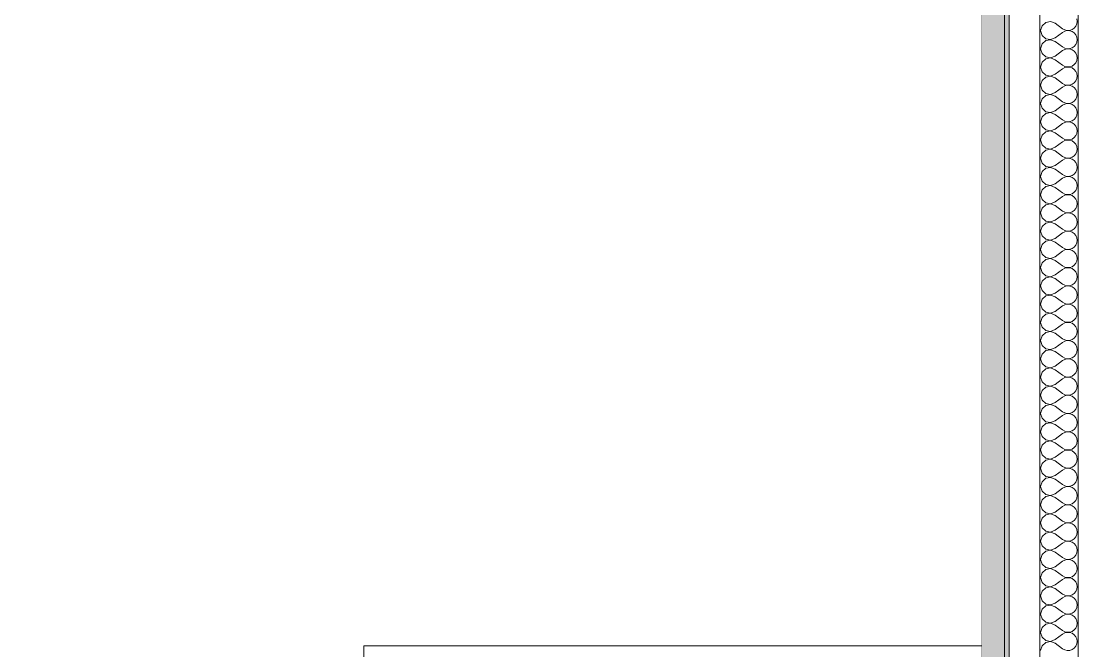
# Model space of a CAD drawing. Header units: millimetres. Extents: x -48147 to 1414029, y -496296 to 18123.
# Drawn here: x 1366373 to 1367135, y -476590 to -476142 of the extents above; entities that cross this region are included whole.
import ezdxf

# ---------------------------------------------------------------- set-up
doc = ezdxf.new("R2010")
doc.units = ezdxf.units.MM
doc.header["$MEASUREMENT"] = 0
doc.linetypes.add('Wipeout_Contour', pattern=[1000, 0, -1000])
doc.layers.add('New_A-25-M_Wall_Int', color=7, linetype='Continuous')
doc.layers.add('New_ArchiCAD Doors', color=7, linetype='Continuous')
doc.layers.add('New_A-25-M_Wall_Int_Pen_No__1', color=7, linetype='Continuous', lineweight=13)
doc.layers.add('New_A-25-M_Wall_Int_Pen_No__107', color=7, linetype='Continuous', lineweight=15, true_color=0xa6a6a6)
doc.layers.add('New_ArchiCAD Doors_Pen_No__63', color=7, linetype='Continuous', lineweight=20, true_color=0x606060)

# ---------------------------------------------------------------- blocks, each defined once
blk = doc.blocks.new('*X159', base_point=(1372879, -490836.73))
at = {"layer": 'New_A-25-M_Wall_Int_Pen_No__107', "linetype": 'Continuous'}
for p, q in [((1367099.2, -476145.43), (1367098.23, -476148.84)), ((1367101.82, -476143.04), (1367099.2, -476145.43)), ((1367105.31, -476142.38), (1367101.82, -476143.04)), ((1367108.62, -476143.65), (1367105.31, -476142.38)), ((1367108.62, -476143.65), (1367113.81, -476147.55)), ((1367122.08, -476147.14), (1367123.23, -476145.77)), ((1367123.23, -476145.77), (1367123.95, -476144.13)), ((1367124.19, -476142.35), (1367123.95, -476140.58)), ((1367123.95, -476144.13), (1367124.19, -476142.35)), ((1367098.23, -476148.84), (1367099.2, -476152.26)), ((1367099.2, -476152.26), (1367101.82, -476154.65)), ((1367105.31, -476155.31), (1367108.62, -476154.04)), ((1367108.62, -476154.04), (1367113.81, -476150.14)), ((1367113.81, -476147.55), (1367115.38, -476148.41)), ((1367115.38, -476149.28), (1367113.81, -476150.14)), ((1367115.38, -476148.41), (1367117.12, -476148.82)), ((1367117.12, -476148.87), (1367115.38, -476149.28)), ((1367117.12, -476148.82), (1367118.91, -476148.73)), ((1367118.91, -476148.96), (1367117.12, -476148.87)), ((1367118.91, -476148.73), (1367120.61, -476148.16)), ((1367120.61, -476149.53), (1367118.91, -476148.96)), ((1367120.61, -476148.16), (1367122.08, -476147.14)), ((1367122.08, -476150.54), (1367120.61, -476149.53)), ((1367123.23, -476151.92), (1367122.08, -476150.54)), ((1367123.95, -476153.56), (1367123.23, -476151.92)), ((1367124.19, -476155.33), (1367123.95, -476153.56)), ((1367099.2, -476158.41), (1367098.23, -476161.83)), ((1367098.23, -476161.83), (1367099.2, -476165.24)), ((1367101.82, -476156.02), (1367099.2, -476158.41)), ((1367101.82, -476154.65), (1367105.31, -476155.31)), ((1367105.31, -476155.36), (1367101.82, -476156.02)), ((1367108.62, -476156.63), (1367105.31, -476155.36)), ((1367108.62, -476156.63), (1367113.81, -476160.53)), ((1367113.81, -476160.53), (1367115.38, -476161.39)), ((1367115.38, -476161.39), (1367117.12, -476161.8)), ((1367117.12, -476161.85), (1367115.38, -476162.26)), ((1367117.12, -476161.8), (1367118.91, -476161.71)), ((1367118.91, -476161.94), (1367117.12, -476161.85)), ((1367118.91, -476161.71), (1367120.61, -476161.14)), ((1367120.61, -476162.51), (1367118.91, -476161.94)), ((1367120.61, -476161.14), (1367122.08, -476160.13)), ((1367122.08, -476160.13), (1367123.23, -476158.75)), ((1367123.23, -476158.75), (1367123.95, -476157.11)), ((1367123.95, -476157.11), (1367124.19, -476155.33)), ((1367099.2, -476165.24), (1367101.82, -476167.63)), ((1367101.82, -476169), (1367099.2, -476171.39)), ((1367101.82, -476167.63), (1367105.31, -476168.29)), ((1367105.31, -476168.34), (1367101.82, -476169)), ((1367105.31, -476168.29), (1367108.62, -476167.02)), ((1367108.62, -476169.61), (1367105.31, -476168.34)), ((1367108.62, -476167.02), (1367113.81, -476163.12)), ((1367108.62, -476169.61), (1367113.81, -476173.51)), ((1367115.38, -476162.26), (1367113.81, -476163.12)), ((1367122.08, -476163.53), (1367120.61, -476162.51)), ((1367123.23, -476164.9), (1367122.08, -476163.53)), ((1367123.95, -476166.54), (1367123.23, -476164.9)), ((1367124.19, -476168.32), (1367123.95, -476166.54)), ((1367123.95, -476170.09), (1367124.19, -476168.32)), ((1367099.2, -476171.39), (1367098.23, -476174.81)), ((1367098.23, -476174.81), (1367099.2, -476178.22)), ((1367108.62, -476180), (1367113.81, -476176.11)), ((1367113.81, -476173.51), (1367115.38, -476174.38)), ((1367115.38, -476175.24), (1367113.81, -476176.11)), ((1367115.38, -476174.38), (1367117.12, -476174.78)), ((1367117.12, -476174.83), (1367115.38, -476175.24)), ((1367117.12, -476174.78), (1367118.91, -476174.69)), ((1367118.91, -476174.92), (1367117.12, -476174.83)), ((1367118.91, -476174.69), (1367120.61, -476174.12)), ((1367120.61, -476175.49), (1367118.91, -476174.92)), ((1367120.61, -476174.12), (1367122.08, -476173.11)), ((1367122.08, -476176.51), (1367120.61, -476175.49)), ((1367122.08, -476173.11), (1367123.23, -476171.73)), ((1367123.23, -476177.89), (1367122.08, -476176.51)), ((1367123.23, -476171.73), (1367123.95, -476170.09)), ((1367099.2, -476184.38), (1367098.23, -476187.79)), ((1367099.2, -476178.22), (1367101.82, -476180.61)), ((1367101.82, -476181.98), (1367099.2, -476184.38)), ((1367101.82, -476180.61), (1367105.31, -476181.27)), ((1367105.31, -476181.32), (1367101.82, -476181.98)), ((1367105.31, -476181.27), (1367108.62, -476180)), ((1367108.62, -476182.6), (1367105.31, -476181.32)), ((1367108.62, -476182.6), (1367113.81, -476186.49)), ((1367122.08, -476186.09), (1367123.23, -476184.71)), ((1367123.95, -476179.52), (1367123.23, -476177.89)), ((1367123.23, -476184.71), (1367123.95, -476183.07)), ((1367124.19, -476181.3), (1367123.95, -476179.52)), ((1367123.95, -476183.07), (1367124.19, -476181.3)), ((1367098.23, -476187.79), (1367099.2, -476191.2)), ((1367099.2, -476191.2), (1367101.82, -476193.59)), ((1367108.62, -476192.98), (1367113.81, -476189.09)), ((1367113.81, -476186.49), (1367115.38, -476187.36)), ((1367115.38, -476188.22), (1367113.81, -476189.09)), ((1367115.38, -476187.36), (1367117.12, -476187.76)), ((1367117.12, -476187.81), (1367115.38, -476188.22)), ((1367117.12, -476187.76), (1367118.91, -476187.68)), ((1367118.91, -476187.9), (1367117.12, -476187.81)), ((1367118.91, -476187.68), (1367120.61, -476187.1)), ((1367120.61, -476188.47), (1367118.91, -476187.9)), ((1367120.61, -476187.1), (1367122.08, -476186.09)), ((1367122.08, -476189.49), (1367120.61, -476188.47)), ((1367123.23, -476190.87), (1367122.08, -476189.49)), ((1367123.95, -476192.51), (1367123.23, -476190.87)), ((1367099.2, -476197.36), (1367098.23, -476200.77)), ((1367101.82, -476194.96), (1367099.2, -476197.36)), ((1367101.82, -476193.59), (1367105.31, -476194.25)), ((1367105.31, -476194.31), (1367101.82, -476194.96)), ((1367105.31, -476194.25), (1367108.62, -476192.98)), ((1367108.62, -476195.58), (1367105.31, -476194.31)), ((1367108.62, -476195.58), (1367113.81, -476199.47)), ((1367113.81, -476199.47), (1367115.38, -476200.34)), ((1367118.91, -476200.66), (1367120.61, -476200.08)), ((1367120.61, -476200.08), (1367122.08, -476199.07)), ((1367122.08, -476199.07), (1367123.23, -476197.69)), ((1367123.23, -476197.69), (1367123.95, -476196.05)), ((1367124.19, -476194.28), (1367123.95, -476192.51)), ((1367123.95, -476196.05), (1367124.19, -476194.28)), ((1367098.23, -476200.77), (1367099.2, -476204.18)), ((1367099.2, -476204.18), (1367101.82, -476206.58)), ((1367101.82, -476206.58), (1367105.31, -476207.23)), ((1367105.31, -476207.29), (1367101.82, -476207.95)), ((1367105.31, -476207.23), (1367108.62, -476205.96)), ((1367108.62, -476208.56), (1367105.31, -476207.29)), ((1367108.62, -476205.96), (1367113.81, -476202.07)), ((1367115.38, -476201.2), (1367113.81, -476202.07)), ((1367115.38, -476200.34), (1367117.12, -476200.74)), ((1367117.12, -476200.8), (1367115.38, -476201.2)), ((1367117.12, -476200.74), (1367118.91, -476200.66)), ((1367118.91, -476200.88), (1367117.12, -476200.8)), ((1367120.61, -476201.46), (1367118.91, -476200.88)), ((1367122.08, -476202.47), (1367120.61, -476201.46)), ((1367123.23, -476203.85), (1367122.08, -476202.47)), ((1367123.95, -476205.49), (1367123.23, -476203.85)), ((1367124.19, -476207.26), (1367123.95, -476205.49)), ((1367123.95, -476209.03), (1367124.19, -476207.26)), ((1367099.2, -476210.34), (1367098.23, -476213.75)), ((1367098.23, -476213.75), (1367099.2, -476217.16)), ((1367101.82, -476207.95), (1367099.2, -476210.34)), ((1367108.62, -476208.56), (1367113.81, -476212.45)), ((1367108.62, -476218.94), (1367113.81, -476215.05)), ((1367113.81, -476212.45), (1367115.38, -476213.32)), ((1367115.38, -476214.18), (1367113.81, -476215.05)), ((1367115.38, -476213.32), (1367117.12, -476213.73)), ((1367117.12, -476213.78), (1367115.38, -476214.18)), ((1367117.12, -476213.73), (1367118.91, -476213.64)), ((1367118.91, -476213.86), (1367117.12, -476213.78)), ((1367118.91, -476213.64), (1367120.61, -476213.07)), ((1367120.61, -476214.44), (1367118.91, -476213.86)), ((1367120.61, -476213.07), (1367122.08, -476212.05)), ((1367122.08, -476215.45), (1367120.61, -476214.44)), ((1367122.08, -476212.05), (1367123.23, -476210.67)), ((1367123.23, -476210.67), (1367123.95, -476209.03)), ((1367099.2, -476217.16), (1367101.82, -476219.56)), ((1367101.82, -476220.93), (1367099.2, -476223.32)), ((1367101.82, -476219.56), (1367105.31, -476220.22)), ((1367105.31, -476220.27), (1367101.82, -476220.93)), ((1367105.31, -476220.22), (1367108.62, -476218.94)), ((1367108.62, -476221.54), (1367105.31, -476220.27)), ((1367108.62, -476221.54), (1367113.81, -476225.44)), ((1367123.23, -476216.83), (1367122.08, -476215.45)), ((1367123.95, -476218.47), (1367123.23, -476216.83)), ((1367123.23, -476223.65), (1367123.95, -476222.02)), ((1367124.19, -476220.24), (1367123.95, -476218.47)), ((1367123.95, -476222.02), (1367124.19, -476220.24)), ((1367099.2, -476223.32), (1367098.23, -476226.73)), ((1367098.23, -476226.73), (1367099.2, -476230.15)), ((1367099.2, -476230.15), (1367101.82, -476232.54)), ((1367108.62, -476231.93), (1367113.81, -476228.03)), ((1367113.81, -476225.44), (1367115.38, -476226.3)), ((1367115.38, -476227.16), (1367113.81, -476228.03)), ((1367115.38, -476226.3), (1367117.12, -476226.71)), ((1367117.12, -476226.76), (1367115.38, -476227.16)), ((1367117.12, -476226.71), (1367118.91, -476226.62)), ((1367118.91, -476226.85), (1367117.12, -476226.76)), ((1367118.91, -476226.62), (1367120.61, -476226.05)), ((1367120.61, -476227.42), (1367118.91, -476226.85)), ((1367120.61, -476226.05), (1367122.08, -476225.03)), ((1367122.08, -476228.43), (1367120.61, -476227.42)), ((1367122.08, -476225.03), (1367123.23, -476223.65)), ((1367123.23, -476229.81), (1367122.08, -476228.43)), ((1367123.95, -476231.45), (1367123.23, -476229.81)), ((1367099.2, -476236.3), (1367098.23, -476239.71)), ((1367101.82, -476233.91), (1367099.2, -476236.3)), ((1367101.82, -476232.54), (1367105.31, -476233.2)), ((1367105.31, -476233.25), (1367101.82, -476233.91)), ((1367105.31, -476233.2), (1367108.62, -476231.93)), ((1367108.62, -476234.52), (1367105.31, -476233.25)), ((1367108.62, -476234.52), (1367113.81, -476238.42)), ((1367120.61, -476239.03), (1367122.08, -476238.02)), ((1367122.08, -476238.02), (1367123.23, -476236.64)), ((1367123.23, -476236.64), (1367123.95, -476235)), ((1367124.19, -476233.22), (1367123.95, -476231.45)), ((1367123.95, -476235), (1367124.19, -476233.22)), ((1367098.23, -476239.71), (1367099.2, -476243.13)), ((1367099.2, -476243.13), (1367101.82, -476245.52)), ((1367101.82, -476245.52), (1367105.31, -476246.18)), ((1367105.31, -476246.18), (1367108.62, -476244.91)), ((1367108.62, -476244.91), (1367113.81, -476241.01)), ((1367113.81, -476238.42), (1367115.38, -476239.28)), ((1367115.38, -476240.15), (1367113.81, -476241.01)), ((1367115.38, -476239.28), (1367117.12, -476239.69)), ((1367117.12, -476239.74), (1367115.38, -476240.15)), ((1367117.12, -476239.69), (1367118.91, -476239.6)), ((1367118.91, -476239.83), (1367117.12, -476239.74)), ((1367118.91, -476239.6), (1367120.61, -476239.03)), ((1367120.61, -476240.4), (1367118.91, -476239.83)), ((1367122.08, -476241.41), (1367120.61, -476240.4)), ((1367123.23, -476242.79), (1367122.08, -476241.41)), ((1367123.95, -476244.43), (1367123.23, -476242.79)), ((1367124.19, -476246.21), (1367123.95, -476244.43)), ((1367099.2, -476249.28), (1367098.23, -476252.7)), ((1367098.23, -476252.7), (1367099.2, -476256.11)), ((1367101.82, -476246.89), (1367099.2, -476249.28)), ((1367105.31, -476246.23), (1367101.82, -476246.89)), ((1367108.62, -476247.5), (1367105.31, -476246.23)), ((1367108.62, -476247.5), (1367113.81, -476251.4)), ((1367113.81, -476251.4), (1367115.38, -476252.26)), ((1367115.38, -476253.13), (1367113.81, -476253.99)), ((1367115.38, -476252.26), (1367117.12, -476252.67)), ((1367117.12, -476252.72), (1367115.38, -476253.13)), ((1367117.12, -476252.67), (1367118.91, -476252.58)), ((1367118.91, -476252.81), (1367117.12, -476252.72)), ((1367118.91, -476252.58), (1367120.61, -476252.01)), ((1367120.61, -476253.38), (1367118.91, -476252.81)), ((1367120.61, -476252.01), (1367122.08, -476251)), ((1367122.08, -476254.4), (1367120.61, -476253.38)), ((1367122.08, -476251), (1367123.23, -476249.62)), ((1367123.23, -476249.62), (1367123.95, -476247.98)), ((1367123.95, -476247.98), (1367124.19, -476246.21)), ((1367099.2, -476256.11), (1367101.82, -476258.5)), ((1367101.82, -476259.87), (1367099.2, -476262.27)), ((1367101.82, -476258.5), (1367105.31, -476259.16)), ((1367105.31, -476259.21), (1367101.82, -476259.87)), ((1367105.31, -476259.16), (1367108.62, -476257.89)), ((1367108.62, -476260.49), (1367105.31, -476259.21)), ((1367108.62, -476257.89), (1367113.81, -476253.99)), ((1367108.62, -476260.49), (1367113.81, -476264.38)), ((1367123.23, -476255.77), (1367122.08, -476254.4)), ((1367123.95, -476257.41), (1367123.23, -476255.77)), ((1367123.23, -476262.6), (1367123.95, -476260.96)), ((1367124.19, -476259.19), (1367123.95, -476257.41)), ((1367123.95, -476260.96), (1367124.19, -476259.19)), ((1367099.2, -476262.27), (1367098.23, -476265.68)), ((1367098.23, -476265.68), (1367099.2, -476269.09)), ((1367108.62, -476270.87), (1367113.81, -476266.98)), ((1367113.81, -476264.38), (1367115.38, -476265.25)), ((1367115.38, -476266.11), (1367113.81, -476266.98)), ((1367115.38, -476265.25), (1367117.12, -476265.65)), ((1367117.12, -476265.7), (1367115.38, -476266.11)), ((1367117.12, -476265.65), (1367118.91, -476265.56)), ((1367118.91, -476265.79), (1367117.12, -476265.7)), ((1367118.91, -476265.56), (1367120.61, -476264.99)), ((1367120.61, -476266.36), (1367118.91, -476265.79)), ((1367120.61, -476264.99), (1367122.08, -476263.98)), ((1367122.08, -476267.38), (1367120.61, -476266.36)), ((1367122.08, -476263.98), (1367123.23, -476262.6)), ((1367123.23, -476268.76), (1367122.08, -476267.38)), ((1367123.95, -476270.39), (1367123.23, -476268.76)), ((1367099.2, -476275.25), (1367098.23, -476278.66)), ((1367099.2, -476269.09), (1367101.82, -476271.48)), ((1367101.82, -476272.85), (1367099.2, -476275.25)), ((1367101.82, -476271.48), (1367105.31, -476272.14)), ((1367105.31, -476272.19), (1367101.82, -476272.85)), ((1367105.31, -476272.14), (1367108.62, -476270.87)), ((1367108.62, -476273.47), (1367105.31, -476272.19)), ((1367108.62, -476273.47), (1367113.81, -476277.36)), ((1367122.08, -476276.96), (1367123.23, -476275.58)), ((1367123.23, -476275.58), (1367123.95, -476273.94)), ((1367124.19, -476272.17), (1367123.95, -476270.39)), ((1367123.95, -476273.94), (1367124.19, -476272.17)), ((1367098.23, -476278.66), (1367099.2, -476282.07)), ((1367099.2, -476282.07), (1367101.82, -476284.46)), ((1367105.31, -476285.12), (1367108.62, -476283.85)), ((1367108.62, -476283.85), (1367113.81, -476279.96)), ((1367113.81, -476277.36), (1367115.38, -476278.23)), ((1367115.38, -476279.09), (1367113.81, -476279.96)), ((1367115.38, -476278.23), (1367117.12, -476278.63)), ((1367117.12, -476278.69), (1367115.38, -476279.09)), ((1367117.12, -476278.63), (1367118.91, -476278.55)), ((1367118.91, -476278.77), (1367117.12, -476278.69)), ((1367118.91, -476278.55), (1367120.61, -476277.97)), ((1367120.61, -476279.34), (1367118.91, -476278.77)), ((1367120.61, -476277.97), (1367122.08, -476276.96)), ((1367122.08, -476280.36), (1367120.61, -476279.34)), ((1367123.23, -476281.74), (1367122.08, -476280.36)), ((1367123.95, -476283.38), (1367123.23, -476281.74)), ((1367124.19, -476285.15), (1367123.95, -476283.38)), ((1367099.2, -476288.23), (1367098.23, -476291.64)), ((1367101.82, -476285.84), (1367099.2, -476288.23)), ((1367101.82, -476284.46), (1367105.31, -476285.12)), ((1367105.31, -476285.18), (1367101.82, -476285.84)), ((1367108.62, -476286.45), (1367105.31, -476285.18)), ((1367108.62, -476286.45), (1367113.81, -476290.34)), ((1367113.81, -476290.34), (1367115.38, -476291.21)), ((1367115.38, -476291.21), (1367117.12, -476291.61)), ((1367117.12, -476291.61), (1367118.91, -476291.53)), ((1367118.91, -476291.53), (1367120.61, -476290.96)), ((1367120.61, -476290.96), (1367122.08, -476289.94)), ((1367122.08, -476289.94), (1367123.23, -476288.56)), ((1367123.23, -476288.56), (1367123.95, -476286.92)), ((1367123.95, -476286.92), (1367124.19, -476285.15)), ((1367098.23, -476291.64), (1367099.2, -476295.05)), ((1367099.2, -476295.05), (1367101.82, -476297.45)), ((1367101.82, -476298.82), (1367099.2, -476301.21)), ((1367101.82, -476297.45), (1367105.31, -476298.11)), ((1367105.31, -476298.16), (1367101.82, -476298.82)), ((1367105.31, -476298.11), (1367108.62, -476296.83)), ((1367108.62, -476299.43), (1367105.31, -476298.16)), ((1367108.62, -476296.83), (1367113.81, -476292.94)), ((1367115.38, -476292.07), (1367113.81, -476292.94)), ((1367117.12, -476291.67), (1367115.38, -476292.07)), ((1367118.91, -476291.75), (1367117.12, -476291.67)), ((1367120.61, -476292.33), (1367118.91, -476291.75)), ((1367122.08, -476293.34), (1367120.61, -476292.33)), ((1367123.23, -476294.72), (1367122.08, -476293.34)), ((1367123.95, -476296.36), (1367123.23, -476294.72)), ((1367124.19, -476298.13), (1367123.95, -476296.36)), ((1367123.95, -476299.91), (1367124.19, -476298.13)), ((1367099.2, -476301.21), (1367098.23, -476304.62)), ((1367098.23, -476304.62), (1367099.2, -476308.03)), ((1367108.62, -476299.43), (1367113.81, -476303.32)), ((1367108.62, -476309.82), (1367113.81, -476305.92)), ((1367113.81, -476303.32), (1367115.38, -476304.19)), ((1367115.38, -476305.05), (1367113.81, -476305.92)), ((1367115.38, -476304.19), (1367117.12, -476304.6)), ((1367117.12, -476304.65), (1367115.38, -476305.05)), ((1367117.12, -476304.6), (1367118.91, -476304.51)), ((1367118.91, -476304.74), (1367117.12, -476304.65)), ((1367118.91, -476304.51), (1367120.61, -476303.94)), ((1367120.61, -476305.31), (1367118.91, -476304.74)), ((1367120.61, -476303.94), (1367122.08, -476302.92)), ((1367122.08, -476306.32), (1367120.61, -476305.31)), ((1367122.08, -476302.92), (1367123.23, -476301.54)), ((1367123.23, -476307.7), (1367122.08, -476306.32)), ((1367123.23, -476301.54), (1367123.95, -476299.91)), ((1367099.2, -476314.19), (1367098.23, -476317.6)), ((1367099.2, -476308.03), (1367101.82, -476310.43)), ((1367101.82, -476311.8), (1367099.2, -476314.19)), ((1367101.82, -476310.43), (1367105.31, -476311.09)), ((1367105.31, -476311.14), (1367101.82, -476311.8)), ((1367105.31, -476311.09), (1367108.62, -476309.82)), ((1367108.62, -476312.41), (1367105.31, -476311.14)), ((1367108.62, -476312.41), (1367113.81, -476316.31)), ((1367123.95, -476309.34), (1367123.23, -476307.7)), ((1367123.23, -476314.53), (1367123.95, -476312.89)), ((1367124.19, -476311.11), (1367123.95, -476309.34)), ((1367123.95, -476312.89), (1367124.19, -476311.11)), ((1367098.23, -476317.6), (1367099.2, -476321.02)), ((1367099.2, -476321.02), (1367101.82, -476323.41)), ((1367108.62, -476322.8), (1367113.81, -476318.9)), ((1367113.81, -476316.31), (1367115.38, -476317.17)), ((1367115.38, -476318.04), (1367113.81, -476318.9)), ((1367115.38, -476317.17), (1367117.12, -476317.58)), ((1367117.12, -476317.63), (1367115.38, -476318.04)), ((1367117.12, -476317.58), (1367118.91, -476317.49)), ((1367118.91, -476317.72), (1367117.12, -476317.63)), ((1367118.91, -476317.49), (1367120.61, -476316.92)), ((1367120.61, -476318.29), (1367118.91, -476317.72)), ((1367120.61, -476316.92), (1367122.08, -476315.9)), ((1367122.08, -476319.3), (1367120.61, -476318.29)), ((1367122.08, -476315.9), (1367123.23, -476314.53)), ((1367123.23, -476320.68), (1367122.08, -476319.3)), ((1367123.95, -476322.32), (1367123.23, -476320.68)), ((1367099.2, -476327.17), (1367098.23, -476330.59)), ((1367101.82, -476324.78), (1367099.2, -476327.17)), ((1367101.82, -476323.41), (1367105.31, -476324.07)), ((1367105.31, -476324.12), (1367101.82, -476324.78)), ((1367105.31, -476324.07), (1367108.62, -476322.8)), ((1367108.62, -476325.39), (1367105.31, -476324.12)), ((1367108.62, -476325.39), (1367113.81, -476329.29)), ((1367113.81, -476329.29), (1367115.38, -476330.15)), ((1367120.61, -476329.9), (1367122.08, -476328.89)), ((1367122.08, -476328.89), (1367123.23, -476327.51)), ((1367123.23, -476327.51), (1367123.95, -476325.87)), ((1367124.19, -476324.09), (1367123.95, -476322.32)), ((1367123.95, -476325.87), (1367124.19, -476324.09)), ((1367098.23, -476330.59), (1367099.2, -476334)), ((1367099.2, -476334), (1367101.82, -476336.39)), ((1367101.82, -476336.39), (1367105.31, -476337.05)), ((1367105.31, -476337.1), (1367101.82, -476337.76)), ((1367105.31, -476337.05), (1367108.62, -476335.78)), ((1367108.62, -476338.37), (1367105.31, -476337.1)), ((1367108.62, -476335.78), (1367113.81, -476331.88)), ((1367115.38, -476331.02), (1367113.81, -476331.88)), ((1367115.38, -476330.15), (1367117.12, -476330.56)), ((1367117.12, -476330.61), (1367115.38, -476331.02)), ((1367117.12, -476330.56), (1367118.91, -476330.47)), ((1367118.91, -476330.7), (1367117.12, -476330.61)), ((1367118.91, -476330.47), (1367120.61, -476329.9)), ((1367120.61, -476331.27), (1367118.91, -476330.7)), ((1367122.08, -476332.28), (1367120.61, -476331.27)), ((1367123.23, -476333.66), (1367122.08, -476332.28)), ((1367123.95, -476335.3), (1367123.23, -476333.66)), ((1367124.19, -476337.08), (1367123.95, -476335.3)), ((1367123.95, -476338.85), (1367124.19, -476337.08)), ((1367099.2, -476340.15), (1367098.23, -476343.57)), ((1367098.23, -476343.57), (1367099.2, -476346.98)), ((1367101.82, -476337.76), (1367099.2, -476340.15)), ((1367108.62, -476338.37), (1367113.81, -476342.27)), ((1367108.62, -476348.76), (1367113.81, -476344.87)), ((1367113.81, -476342.27), (1367115.38, -476343.14)), ((1367115.38, -476344), (1367113.81, -476344.87)), ((1367115.38, -476343.14), (1367117.12, -476343.54)), ((1367117.12, -476343.59), (1367115.38, -476344)), ((1367117.12, -476343.54), (1367118.91, -476343.45)), ((1367118.91, -476343.68), (1367117.12, -476343.59)), ((1367118.91, -476343.45), (1367120.61, -476342.88)), ((1367120.61, -476344.25), (1367118.91, -476343.68)), ((1367120.61, -476342.88), (1367122.08, -476341.87)), ((1367122.08, -476345.27), (1367120.61, -476344.25)), ((1367122.08, -476341.87), (1367123.23, -476340.49)), ((1367123.23, -476340.49), (1367123.95, -476338.85)), ((1367099.2, -476346.98), (1367101.82, -476349.37)), ((1367101.82, -476350.74), (1367099.2, -476353.14)), ((1367101.82, -476349.37), (1367105.31, -476350.03)), ((1367105.31, -476350.08), (1367101.82, -476350.74)), ((1367105.31, -476350.03), (1367108.62, -476348.76)), ((1367108.62, -476351.36), (1367105.31, -476350.08)), ((1367108.62, -476351.36), (1367113.81, -476355.25)), ((1367123.23, -476346.65), (1367122.08, -476345.27)), ((1367123.95, -476348.28), (1367123.23, -476346.65)), ((1367123.23, -476353.47), (1367123.95, -476351.83)), ((1367124.19, -476350.06), (1367123.95, -476348.28)), ((1367123.95, -476351.83), (1367124.19, -476350.06)), ((1367099.2, -476353.14), (1367098.23, -476356.55)), ((1367098.23, -476356.55), (1367099.2, -476359.96)), ((1367099.2, -476359.96), (1367101.82, -476362.35)), ((1367108.62, -476361.74), (1367113.81, -476357.85)), ((1367113.81, -476355.25), (1367115.38, -476356.12)), ((1367115.38, -476356.98), (1367113.81, -476357.85)), ((1367115.38, -476356.12), (1367117.12, -476356.52)), ((1367117.12, -476356.57), (1367115.38, -476356.98)), ((1367117.12, -476356.52), (1367118.91, -476356.44)), ((1367118.91, -476356.66), (1367117.12, -476356.57)), ((1367118.91, -476356.44), (1367120.61, -476355.86)), ((1367120.61, -476357.23), (1367118.91, -476356.66)), ((1367120.61, -476355.86), (1367122.08, -476354.85)), ((1367122.08, -476358.25), (1367120.61, -476357.23)), ((1367122.08, -476354.85), (1367123.23, -476353.47)), ((1367123.23, -476359.63), (1367122.08, -476358.25)), ((1367123.95, -476361.27), (1367123.23, -476359.63)), ((1367099.2, -476366.12), (1367098.23, -476369.53)), ((1367101.82, -476363.72), (1367099.2, -476366.12)), ((1367101.82, -476362.35), (1367105.31, -476363.01)), ((1367105.31, -476363.07), (1367101.82, -476363.72)), ((1367105.31, -476363.01), (1367108.62, -476361.74)), ((1367108.62, -476364.34), (1367105.31, -476363.07)), ((1367108.62, -476364.34), (1367113.81, -476368.23)), ((1367120.61, -476368.84), (1367122.08, -476367.83)), ((1367122.08, -476367.83), (1367123.23, -476366.45)), ((1367123.23, -476366.45), (1367123.95, -476364.81)), ((1367124.19, -476363.04), (1367123.95, -476361.27)), ((1367123.95, -476364.81), (1367124.19, -476363.04)), ((1367098.23, -476369.53), (1367099.2, -476372.94)), ((1367099.2, -476372.94), (1367101.82, -476375.34)), ((1367101.82, -476375.34), (1367105.31, -476375.99)), ((1367105.31, -476375.99), (1367108.62, -476374.72)), ((1367108.62, -476374.72), (1367113.81, -476370.83)), ((1367113.81, -476368.23), (1367115.38, -476369.1)), ((1367115.38, -476369.96), (1367113.81, -476370.83)), ((1367115.38, -476369.1), (1367117.12, -476369.5)), ((1367117.12, -476369.56), (1367115.38, -476369.96)), ((1367117.12, -476369.5), (1367118.91, -476369.42)), ((1367118.91, -476369.64), (1367117.12, -476369.56)), ((1367118.91, -476369.42), (1367120.61, -476368.84)), ((1367120.61, -476370.22), (1367118.91, -476369.64)), ((1367122.08, -476371.23), (1367120.61, -476370.22)), ((1367123.23, -476372.61), (1367122.08, -476371.23)), ((1367123.95, -476374.25), (1367123.23, -476372.61)), ((1367124.19, -476376.02), (1367123.95, -476374.25)), ((1367099.2, -476379.1), (1367098.23, -476382.51)), ((1367098.23, -476382.51), (1367099.2, -476385.92)), ((1367101.82, -476376.71), (1367099.2, -476379.1)), ((1367105.31, -476376.05), (1367101.82, -476376.71)), ((1367108.62, -476377.32), (1367105.31, -476376.05)), ((1367108.62, -476377.32), (1367113.81, -476381.21)), ((1367113.81, -476381.21), (1367115.38, -476382.08)), ((1367115.38, -476382.94), (1367113.81, -476383.81)), ((1367115.38, -476382.08), (1367117.12, -476382.49)), ((1367117.12, -476382.54), (1367115.38, -476382.94)), ((1367117.12, -476382.49), (1367118.91, -476382.4)), ((1367118.91, -476382.62), (1367117.12, -476382.54)), ((1367118.91, -476382.4), (1367120.61, -476381.83)), ((1367120.61, -476383.2), (1367118.91, -476382.62)), ((1367120.61, -476381.83), (1367122.08, -476380.81)), ((1367122.08, -476380.81), (1367123.23, -476379.43)), ((1367123.23, -476379.43), (1367123.95, -476377.79)), ((1367123.95, -476377.79), (1367124.19, -476376.02)), ((1367099.2, -476385.92), (1367101.82, -476388.32)), ((1367101.82, -476389.69), (1367099.2, -476392.08)), ((1367101.82, -476388.32), (1367105.31, -476388.98)), ((1367105.31, -476389.03), (1367101.82, -476389.69)), ((1367105.31, -476388.98), (1367108.62, -476387.7)), ((1367108.62, -476390.3), (1367105.31, -476389.03)), ((1367108.62, -476387.7), (1367113.81, -476383.81)), ((1367108.62, -476390.3), (1367113.81, -476394.19)), ((1367122.08, -476384.21), (1367120.61, -476383.2)), ((1367123.23, -476385.59), (1367122.08, -476384.21)), ((1367123.95, -476387.23), (1367123.23, -476385.59)), ((1367124.19, -476389), (1367123.95, -476387.23)), ((1367123.95, -476390.78), (1367124.19, -476389)), ((1367099.2, -476392.08), (1367098.23, -476395.49)), ((1367098.23, -476395.49), (1367099.2, -476398.91)), ((1367108.62, -476400.69), (1367113.81, -476396.79)), ((1367113.81, -476394.19), (1367115.38, -476395.06)), ((1367115.38, -476395.92), (1367113.81, -476396.79)), ((1367115.38, -476395.06), (1367117.12, -476395.47)), ((1367117.12, -476395.52), (1367115.38, -476395.92)), ((1367117.12, -476395.47), (1367118.91, -476395.38)), ((1367118.91, -476395.61), (1367117.12, -476395.52)), ((1367118.91, -476395.38), (1367120.61, -476394.81)), ((1367120.61, -476396.18), (1367118.91, -476395.61)), ((1367120.61, -476394.81), (1367122.08, -476393.79)), ((1367122.08, -476397.19), (1367120.61, -476396.18)), ((1367122.08, -476393.79), (1367123.23, -476392.41)), ((1367123.23, -476398.57), (1367122.08, -476397.19)), ((1367123.23, -476392.41), (1367123.95, -476390.78)), ((1367099.2, -476405.06), (1367098.23, -476408.47)), ((1367099.2, -476398.91), (1367101.82, -476401.3)), ((1367101.82, -476402.67), (1367099.2, -476405.06)), ((1367101.82, -476401.3), (1367105.31, -476401.96)), ((1367105.31, -476402.01), (1367101.82, -476402.67)), ((1367105.31, -476401.96), (1367108.62, -476400.69)), ((1367108.62, -476403.28), (1367105.31, -476402.01)), ((1367108.62, -476403.28), (1367113.81, -476407.18)), ((1367122.08, -476406.78), (1367123.23, -476405.4)), ((1367123.95, -476400.21), (1367123.23, -476398.57)), ((1367123.23, -476405.4), (1367123.95, -476403.76)), ((1367124.19, -476401.98), (1367123.95, -476400.21)), ((1367123.95, -476403.76), (1367124.19, -476401.98)), ((1367098.23, -476408.47), (1367099.2, -476411.89)), ((1367099.2, -476411.89), (1367101.82, -476414.28)), ((1367108.62, -476413.67), (1367113.81, -476409.77)), ((1367113.81, -476407.18), (1367115.38, -476408.04)), ((1367115.38, -476408.91), (1367113.81, -476409.77)), ((1367115.38, -476408.04), (1367117.12, -476408.45)), ((1367117.12, -476408.5), (1367115.38, -476408.91)), ((1367117.12, -476408.45), (1367118.91, -476408.36)), ((1367118.91, -476408.59), (1367117.12, -476408.5)), ((1367118.91, -476408.36), (1367120.61, -476407.79)), ((1367120.61, -476409.16), (1367118.91, -476408.59)), ((1367120.61, -476407.79), (1367122.08, -476406.78)), ((1367122.08, -476410.17), (1367120.61, -476409.16)), ((1367123.23, -476411.55), (1367122.08, -476410.17)), ((1367123.95, -476413.19), (1367123.23, -476411.55)), ((1367124.19, -476414.97), (1367123.95, -476413.19)), ((1367099.2, -476418.04), (1367098.23, -476421.46)), ((1367101.82, -476415.65), (1367099.2, -476418.04)), ((1367101.82, -476414.28), (1367105.31, -476414.94)), ((1367105.31, -476414.99), (1367101.82, -476415.65)), ((1367105.31, -476414.94), (1367108.62, -476413.67)), ((1367108.62, -476416.26), (1367105.31, -476414.99)), ((1367108.62, -476416.26), (1367113.81, -476420.16)), ((1367113.81, -476420.16), (1367115.38, -476421.02)), ((1367115.38, -476421.02), (1367117.12, -476421.43)), ((1367118.91, -476421.34), (1367120.61, -476420.77)), ((1367120.61, -476420.77), (1367122.08, -476419.76)), ((1367122.08, -476419.76), (1367123.23, -476418.38)), ((1367123.23, -476418.38), (1367123.95, -476416.74)), ((1367123.95, -476416.74), (1367124.19, -476414.97)), ((1367098.23, -476421.46), (1367099.2, -476424.87)), ((1367099.2, -476424.87), (1367101.82, -476427.26)), ((1367101.82, -476428.63), (1367099.2, -476431.03)), ((1367101.82, -476427.26), (1367105.31, -476427.92)), ((1367105.31, -476427.97), (1367101.82, -476428.63)), ((1367105.31, -476427.92), (1367108.62, -476426.65)), ((1367108.62, -476429.25), (1367105.31, -476427.97)), ((1367108.62, -476426.65), (1367113.81, -476422.75)), ((1367115.38, -476421.89), (1367113.81, -476422.75)), ((1367117.12, -476421.48), (1367115.38, -476421.89)), ((1367117.12, -476421.43), (1367118.91, -476421.34)), ((1367118.91, -476421.57), (1367117.12, -476421.48)), ((1367120.61, -476422.14), (1367118.91, -476421.57)), ((1367122.08, -476423.16), (1367120.61, -476422.14)), ((1367123.23, -476424.53), (1367122.08, -476423.16)), ((1367123.95, -476426.17), (1367123.23, -476424.53)), ((1367124.19, -476427.95), (1367123.95, -476426.17)), ((1367123.95, -476429.72), (1367124.19, -476427.95)), ((1367099.2, -476431.03), (1367098.23, -476434.44)), ((1367098.23, -476434.44), (1367099.2, -476437.85)), ((1367108.62, -476429.25), (1367113.81, -476433.14)), ((1367108.62, -476439.63), (1367113.81, -476435.74)), ((1367113.81, -476433.14), (1367115.38, -476434.01)), ((1367115.38, -476434.87), (1367113.81, -476435.74)), ((1367115.38, -476434.01), (1367117.12, -476434.41)), ((1367117.12, -476434.46), (1367115.38, -476434.87)), ((1367117.12, -476434.41), (1367118.91, -476434.32)), ((1367118.91, -476434.55), (1367117.12, -476434.46)), ((1367118.91, -476434.32), (1367120.61, -476433.75)), ((1367120.61, -476435.12), (1367118.91, -476434.55)), ((1367120.61, -476433.75), (1367122.08, -476432.74)), ((1367122.08, -476436.14), (1367120.61, -476435.12)), ((1367122.08, -476432.74), (1367123.23, -476431.36)), ((1367123.23, -476437.52), (1367122.08, -476436.14)), ((1367123.23, -476431.36), (1367123.95, -476429.72)), ((1367099.2, -476444.01), (1367098.23, -476447.42)), ((1367099.2, -476437.85), (1367101.82, -476440.24)), ((1367101.82, -476441.61), (1367099.2, -476444.01)), ((1367101.82, -476440.24), (1367105.31, -476440.9)), ((1367105.31, -476440.95), (1367101.82, -476441.61)), ((1367105.31, -476440.9), (1367108.62, -476439.63)), ((1367108.62, -476442.23), (1367105.31, -476440.95)), ((1367108.62, -476442.23), (1367113.81, -476446.12)), ((1367123.95, -476439.15), (1367123.23, -476437.52)), ((1367123.23, -476444.34), (1367123.95, -476442.7)), ((1367124.19, -476440.93), (1367123.95, -476439.15)), ((1367123.95, -476442.7), (1367124.19, -476440.93)), ((1367098.23, -476447.42), (1367099.2, -476450.83)), ((1367099.2, -476450.83), (1367101.82, -476453.22)), ((1367108.62, -476452.61), (1367113.81, -476448.72)), ((1367113.81, -476446.12), (1367115.38, -476446.99)), ((1367115.38, -476447.85), (1367113.81, -476448.72)), ((1367115.38, -476446.99), (1367117.12, -476447.39)), ((1367117.12, -476447.45), (1367115.38, -476447.85)), ((1367117.12, -476447.39), (1367118.91, -476447.31)), ((1367118.91, -476447.53), (1367117.12, -476447.45)), ((1367118.91, -476447.31), (1367120.61, -476446.73)), ((1367120.61, -476448.1), (1367118.91, -476447.53)), ((1367120.61, -476446.73), (1367122.08, -476445.72)), ((1367122.08, -476449.12), (1367120.61, -476448.1)), ((1367122.08, -476445.72), (1367123.23, -476444.34)), ((1367123.23, -476450.5), (1367122.08, -476449.12)), ((1367123.95, -476452.14), (1367123.23, -476450.5)), ((1367099.2, -476456.99), (1367098.23, -476460.4)), ((1367101.82, -476454.6), (1367099.2, -476456.99)), ((1367101.82, -476453.22), (1367105.31, -476453.88)), ((1367105.31, -476453.94), (1367101.82, -476454.6)), ((1367105.31, -476453.88), (1367108.62, -476452.61)), ((1367108.62, -476455.21), (1367105.31, -476453.94)), ((1367108.62, -476455.21), (1367113.81, -476459.1)), ((1367113.81, -476459.1), (1367115.38, -476459.97)), ((1367120.61, -476459.72), (1367122.08, -476458.7)), ((1367122.08, -476458.7), (1367123.23, -476457.32)), ((1367123.23, -476457.32), (1367123.95, -476455.68)), ((1367124.19, -476453.91), (1367123.95, -476452.14)), ((1367123.95, -476455.68), (1367124.19, -476453.91)), ((1367098.23, -476460.4), (1367099.2, -476463.81)), ((1367099.2, -476463.81), (1367101.82, -476466.21)), ((1367101.82, -476466.21), (1367105.31, -476466.87)), ((1367105.31, -476466.92), (1367101.82, -476467.58)), ((1367105.31, -476466.87), (1367108.62, -476465.59)), ((1367108.62, -476468.19), (1367105.31, -476466.92)), ((1367108.62, -476465.59), (1367113.81, -476461.7)), ((1367115.38, -476460.83), (1367113.81, -476461.7)), ((1367115.38, -476459.97), (1367117.12, -476460.37)), ((1367117.12, -476460.43), (1367115.38, -476460.83)), ((1367117.12, -476460.37), (1367118.91, -476460.29)), ((1367118.91, -476460.51), (1367117.12, -476460.43)), ((1367118.91, -476460.29), (1367120.61, -476459.72)), ((1367120.61, -476461.09), (1367118.91, -476460.51)), ((1367122.08, -476462.1), (1367120.61, -476461.09)), ((1367123.23, -476463.48), (1367122.08, -476462.1)), ((1367123.95, -476465.12), (1367123.23, -476463.48)), ((1367124.19, -476466.89), (1367123.95, -476465.12)), ((1367123.95, -476468.67), (1367124.19, -476466.89)), ((1367099.2, -476469.97), (1367098.23, -476473.38)), ((1367098.23, -476473.38), (1367099.2, -476476.79)), ((1367101.82, -476467.58), (1367099.2, -476469.97)), ((1367108.62, -476468.19), (1367113.81, -476472.08)), ((1367113.81, -476472.08), (1367115.38, -476472.95)), ((1367115.38, -476473.81), (1367113.81, -476474.68)), ((1367115.38, -476472.95), (1367117.12, -476473.36)), ((1367117.12, -476473.41), (1367115.38, -476473.81)), ((1367117.12, -476473.36), (1367118.91, -476473.27)), ((1367118.91, -476473.5), (1367117.12, -476473.41)), ((1367118.91, -476473.27), (1367120.61, -476472.7)), ((1367120.61, -476474.07), (1367118.91, -476473.5)), ((1367120.61, -476472.7), (1367122.08, -476471.68)), ((1367122.08, -476475.08), (1367120.61, -476474.07)), ((1367122.08, -476471.68), (1367123.23, -476470.3)), ((1367123.23, -476470.3), (1367123.95, -476468.67)), ((1367099.2, -476476.79), (1367101.82, -476479.19)), ((1367101.82, -476480.56), (1367099.2, -476482.95)), ((1367101.82, -476479.19), (1367105.31, -476479.85)), ((1367105.31, -476479.9), (1367101.82, -476480.56)), ((1367105.31, -476479.85), (1367108.62, -476478.57)), ((1367108.62, -476481.17), (1367105.31, -476479.9)), ((1367108.62, -476478.57), (1367113.81, -476474.68)), ((1367108.62, -476481.17), (1367113.81, -476485.07)), ((1367123.23, -476476.46), (1367122.08, -476475.08)), ((1367123.95, -476478.1), (1367123.23, -476476.46)), ((1367123.23, -476483.29), (1367123.95, -476481.65)), ((1367124.19, -476479.87), (1367123.95, -476478.1)), ((1367123.95, -476481.65), (1367124.19, -476479.87)), ((1367099.2, -476482.95), (1367098.23, -476486.36)), ((1367098.23, -476486.36), (1367099.2, -476489.78)), ((1367099.2, -476489.78), (1367101.82, -476492.17)), ((1367108.62, -476491.56), (1367113.81, -476487.66)), ((1367113.81, -476485.07), (1367115.38, -476485.93)), ((1367115.38, -476486.8), (1367113.81, -476487.66)), ((1367115.38, -476485.93), (1367117.12, -476486.34)), ((1367117.12, -476486.39), (1367115.38, -476486.8)), ((1367117.12, -476486.34), (1367118.91, -476486.25)), ((1367118.91, -476486.48), (1367117.12, -476486.39)), ((1367118.91, -476486.25), (1367120.61, -476485.68)), ((1367120.61, -476487.05), (1367118.91, -476486.48)), ((1367120.61, -476485.68), (1367122.08, -476484.66)), ((1367122.08, -476488.06), (1367120.61, -476487.05)), ((1367122.08, -476484.66), (1367123.23, -476483.29)), ((1367123.23, -476489.44), (1367122.08, -476488.06)), ((1367123.95, -476491.08), (1367123.23, -476489.44)), ((1367099.2, -476495.93), (1367098.23, -476499.35)), ((1367101.82, -476493.54), (1367099.2, -476495.93)), ((1367101.82, -476492.17), (1367105.31, -476492.83)), ((1367105.31, -476492.88), (1367101.82, -476493.54)), ((1367105.31, -476492.83), (1367108.62, -476491.56)), ((1367108.62, -476494.15), (1367105.31, -476492.88)), ((1367108.62, -476494.15), (1367113.81, -476498.05)), ((1367122.08, -476497.65), (1367123.23, -476496.27)), ((1367123.23, -476496.27), (1367123.95, -476494.63)), ((1367124.19, -476492.85), (1367123.95, -476491.08)), ((1367123.95, -476494.63), (1367124.19, -476492.85)), ((1367098.23, -476499.35), (1367099.2, -476502.76)), ((1367099.2, -476502.76), (1367101.82, -476505.15)), ((1367101.82, -476505.15), (1367105.31, -476505.81)), ((1367105.31, -476505.81), (1367108.62, -476504.54)), ((1367108.62, -476504.54), (1367113.81, -476500.64)), ((1367113.81, -476498.05), (1367115.38, -476498.91)), ((1367115.38, -476499.78), (1367113.81, -476500.64)), ((1367115.38, -476498.91), (1367117.12, -476499.32)), ((1367117.12, -476499.37), (1367115.38, -476499.78)), ((1367117.12, -476499.32), (1367118.91, -476499.23)), ((1367118.91, -476499.46), (1367117.12, -476499.37)), ((1367118.91, -476499.23), (1367120.61, -476498.66)), ((1367120.61, -476500.03), (1367118.91, -476499.46)), ((1367120.61, -476498.66), (1367122.08, -476497.65)), ((1367122.08, -476501.04), (1367120.61, -476500.03)), ((1367123.23, -476502.42), (1367122.08, -476501.04)), ((1367123.95, -476504.06), (1367123.23, -476502.42)), ((1367124.19, -476505.84), (1367123.95, -476504.06)), ((1367099.2, -476508.91), (1367098.23, -476512.33)), ((1367098.23, -476512.33), (1367099.2, -476515.74)), ((1367101.82, -476506.52), (1367099.2, -476508.91)), ((1367105.31, -476505.86), (1367101.82, -476506.52)), ((1367108.62, -476507.13), (1367105.31, -476505.86)), ((1367108.62, -476507.13), (1367113.81, -476511.03)), ((1367113.81, -476511.03), (1367115.38, -476511.9)), ((1367115.38, -476512.76), (1367113.81, -476513.63)), ((1367115.38, -476511.9), (1367117.12, -476512.3)), ((1367117.12, -476512.35), (1367115.38, -476512.76)), ((1367117.12, -476512.3), (1367118.91, -476512.21)), ((1367118.91, -476512.44), (1367117.12, -476512.35)), ((1367118.91, -476512.21), (1367120.61, -476511.64)), ((1367120.61, -476513.01), (1367118.91, -476512.44)), ((1367120.61, -476511.64), (1367122.08, -476510.63)), ((1367122.08, -476510.63), (1367123.23, -476509.25)), ((1367123.23, -476509.25), (1367123.95, -476507.61)), ((1367123.95, -476507.61), (1367124.19, -476505.84)), ((1367099.2, -476515.74), (1367101.82, -476518.13)), ((1367101.82, -476519.5), (1367099.2, -476521.9)), ((1367101.82, -476518.13), (1367105.31, -476518.79)), ((1367105.31, -476518.84), (1367101.82, -476519.5)), ((1367105.31, -476518.79), (1367108.62, -476517.52)), ((1367108.62, -476520.12), (1367105.31, -476518.84)), ((1367108.62, -476517.52), (1367113.81, -476513.63)), ((1367108.62, -476520.12), (1367113.81, -476524.01)), ((1367122.08, -476514.03), (1367120.61, -476513.01)), ((1367123.23, -476515.41), (1367122.08, -476514.03)), ((1367123.95, -476517.04), (1367123.23, -476515.41)), ((1367124.19, -476518.82), (1367123.95, -476517.04)), ((1367123.95, -476520.59), (1367124.19, -476518.82)), ((1367099.2, -476521.9), (1367098.23, -476525.31)), ((1367098.23, -476525.31), (1367099.2, -476528.72)), ((1367108.62, -476530.5), (1367113.81, -476526.61)), ((1367113.81, -476524.01), (1367115.38, -476524.88)), ((1367115.38, -476525.74), (1367113.81, -476526.61)), ((1367115.38, -476524.88), (1367117.12, -476525.28)), ((1367117.12, -476525.33), (1367115.38, -476525.74)), ((1367117.12, -476525.28), (1367118.91, -476525.2)), ((1367118.91, -476525.42), (1367117.12, -476525.33)), ((1367118.91, -476525.2), (1367120.61, -476524.62)), ((1367120.61, -476525.99), (1367118.91, -476525.42)), ((1367120.61, -476524.62), (1367122.08, -476523.61)), ((1367122.08, -476527.01), (1367120.61, -476525.99)), ((1367122.08, -476523.61), (1367123.23, -476522.23)), ((1367123.23, -476528.39), (1367122.08, -476527.01)), ((1367123.23, -476522.23), (1367123.95, -476520.59)), ((1367099.2, -476534.88), (1367098.23, -476538.29)), ((1367099.2, -476528.72), (1367101.82, -476531.11)), ((1367101.82, -476532.48), (1367099.2, -476534.88)), ((1367101.82, -476531.11), (1367105.31, -476531.77)), ((1367105.31, -476531.83), (1367101.82, -476532.48)), ((1367105.31, -476531.77), (1367108.62, -476530.5)), ((1367108.62, -476533.1), (1367105.31, -476531.83)), ((1367108.62, -476533.1), (1367113.81, -476536.99)), ((1367122.08, -476536.59), (1367123.23, -476535.21)), ((1367123.95, -476530.03), (1367123.23, -476528.39)), ((1367123.23, -476535.21), (1367123.95, -476533.57)), ((1367124.19, -476531.8), (1367123.95, -476530.03)), ((1367123.95, -476533.57), (1367124.19, -476531.8)), ((1367098.23, -476538.29), (1367099.2, -476541.7)), ((1367099.2, -476541.7), (1367101.82, -476544.1)), ((1367108.62, -476543.48), (1367113.81, -476539.59)), ((1367113.81, -476536.99), (1367115.38, -476537.86)), ((1367115.38, -476538.72), (1367113.81, -476539.59)), ((1367115.38, -476537.86), (1367117.12, -476538.26)), ((1367117.12, -476538.32), (1367115.38, -476538.72)), ((1367117.12, -476538.26), (1367118.91, -476538.18)), ((1367118.91, -476538.4), (1367117.12, -476538.32)), ((1367118.91, -476538.18), (1367120.61, -476537.6)), ((1367120.61, -476538.98), (1367118.91, -476538.4)), ((1367120.61, -476537.6), (1367122.08, -476536.59)), ((1367122.08, -476539.99), (1367120.61, -476538.98)), ((1367123.23, -476541.37), (1367122.08, -476539.99)), ((1367123.95, -476543.01), (1367123.23, -476541.37)), ((1367124.19, -476544.78), (1367123.95, -476543.01)), ((1367099.2, -476547.86), (1367098.23, -476551.27)), ((1367101.82, -476545.47), (1367099.2, -476547.86)), ((1367101.82, -476544.1), (1367105.31, -476544.75)), ((1367105.31, -476544.81), (1367101.82, -476545.47)), ((1367105.31, -476544.75), (1367108.62, -476543.48)), ((1367108.62, -476546.08), (1367105.31, -476544.81)), ((1367108.62, -476546.08), (1367113.81, -476549.97)), ((1367113.81, -476549.97), (1367115.38, -476550.84)), ((1367115.38, -476550.84), (1367117.12, -476551.25)), ((1367118.91, -476551.16), (1367120.61, -476550.59)), ((1367120.61, -476550.59), (1367122.08, -476549.57)), ((1367122.08, -476549.57), (1367123.23, -476548.19)), ((1367123.23, -476548.19), (1367123.95, -476546.55)), ((1367123.95, -476546.55), (1367124.19, -476544.78)), ((1367098.23, -476551.27), (1367099.2, -476554.68)), ((1367099.2, -476554.68), (1367101.82, -476557.08)), ((1367101.82, -476558.45), (1367099.2, -476560.84)), ((1367101.82, -476557.08), (1367105.31, -476557.74)), ((1367105.31, -476557.79), (1367101.82, -476558.45)), ((1367105.31, -476557.74), (1367108.62, -476556.46)), ((1367108.62, -476559.06), (1367105.31, -476557.79)), ((1367108.62, -476556.46), (1367113.81, -476552.57)), ((1367115.38, -476551.7), (1367113.81, -476552.57)), ((1367117.12, -476551.3), (1367115.38, -476551.7)), ((1367117.12, -476551.25), (1367118.91, -476551.16)), ((1367118.91, -476551.38), (1367117.12, -476551.3)), ((1367120.61, -476551.96), (1367118.91, -476551.38)), ((1367122.08, -476552.97), (1367120.61, -476551.96)), ((1367123.23, -476554.35), (1367122.08, -476552.97)), ((1367123.95, -476555.99), (1367123.23, -476554.35)), ((1367124.19, -476557.76), (1367123.95, -476555.99)), ((1367123.95, -476559.54), (1367124.19, -476557.76)), ((1367099.2, -476560.84), (1367098.23, -476564.25)), ((1367098.23, -476564.25), (1367099.2, -476567.67)), ((1367108.62, -476559.06), (1367113.81, -476562.95)), ((1367108.62, -476569.45), (1367113.81, -476565.55)), ((1367113.81, -476562.95), (1367115.38, -476563.82)), ((1367115.38, -476564.68), (1367113.81, -476565.55)), ((1367115.38, -476563.82), (1367117.12, -476564.23)), ((1367117.12, -476564.28), (1367115.38, -476564.68)), ((1367117.12, -476564.23), (1367118.91, -476564.14)), ((1367118.91, -476564.37), (1367117.12, -476564.28)), ((1367118.91, -476564.14), (1367120.61, -476563.57)), ((1367120.61, -476564.94), (1367118.91, -476564.37)), ((1367120.61, -476563.57), (1367122.08, -476562.55)), ((1367122.08, -476565.95), (1367120.61, -476564.94)), ((1367122.08, -476562.55), (1367123.23, -476561.17)), ((1367123.23, -476567.33), (1367122.08, -476565.95)), ((1367123.23, -476561.17), (1367123.95, -476559.54)), ((1367099.2, -476567.67), (1367101.82, -476570.06)), ((1367101.82, -476571.43), (1367099.2, -476573.82)), ((1367101.82, -476570.06), (1367105.31, -476570.72)), ((1367105.31, -476570.77), (1367101.82, -476571.43)), ((1367105.31, -476570.72), (1367108.62, -476569.45)), ((1367108.62, -476572.04), (1367105.31, -476570.77)), ((1367108.62, -476572.04), (1367113.81, -476575.94)), ((1367123.95, -476568.97), (1367123.23, -476567.33)), ((1367123.23, -476574.16), (1367123.95, -476572.52)), ((1367124.19, -476570.74), (1367123.95, -476568.97)), ((1367123.95, -476572.52), (1367124.19, -476570.74)), ((1367099.2, -476573.82), (1367098.23, -476577.23)), ((1367098.23, -476577.23), (1367099.2, -476580.65)), ((1367099.2, -476580.65), (1367101.82, -476583.04)), ((1367108.62, -476582.43), (1367113.81, -476578.53)), ((1367113.81, -476575.94), (1367115.38, -476576.8)), ((1367115.38, -476577.67), (1367113.81, -476578.53)), ((1367115.38, -476576.8), (1367117.12, -476577.21)), ((1367117.12, -476577.26), (1367115.38, -476577.67)), ((1367117.12, -476577.21), (1367118.91, -476577.12)), ((1367118.91, -476577.35), (1367117.12, -476577.26)), ((1367118.91, -476577.12), (1367120.61, -476576.55)), ((1367120.61, -476577.92), (1367118.91, -476577.35)), ((1367120.61, -476576.55), (1367122.08, -476575.54)), ((1367122.08, -476578.93), (1367120.61, -476577.92)), ((1367122.08, -476575.54), (1367123.23, -476574.16)), ((1367123.23, -476580.31), (1367122.08, -476578.93)), ((1367123.95, -476581.95), (1367123.23, -476580.31)), ((1367099.2, -476586.8), (1367098.23, -476590.22)), ((1367101.82, -476584.41), (1367099.2, -476586.8)), ((1367101.82, -476583.04), (1367105.31, -476583.7)), ((1367105.31, -476583.75), (1367101.82, -476584.41)), ((1367105.31, -476583.7), (1367108.62, -476582.43)), ((1367108.62, -476585.02), (1367105.31, -476583.75)), ((1367108.62, -476585.02), (1367113.81, -476588.92)), ((1367113.81, -476588.92), (1367115.38, -476589.78)), ((1367120.61, -476589.53), (1367122.08, -476588.52)), ((1367122.08, -476588.52), (1367123.23, -476587.14)), ((1367123.23, -476587.14), (1367123.95, -476585.5)), ((1367124.19, -476583.73), (1367123.95, -476581.95)), ((1367123.95, -476585.5), (1367124.19, -476583.73)), ((1367115.38, -476589.78), (1367117.12, -476590.19)), ((1367117.12, -476590.19), (1367118.91, -476590.1)), ((1367118.91, -476590.1), (1367120.61, -476589.53))]:
    blk.add_line(p, q, dxfattribs=at)
blk = doc.blocks.new('Section Elem_137_2', base_point=(1372879, -490836.73))
at = {"layer": 'New_A-25-M_Wall_Int_Pen_No__107', "linetype": 'Continuous'}
blk.add_hatch(color=256, dxfattribs=at).paths.add_polyline_path([(1367056.15, -478686.73), (1367072.5, -478686.73), (1367072.5, -474813.61), (1367056.15, -474813.61)])
at = {"layer": 'New_A-25-M_Wall_Int_Pen_No__107', "linetype": 'Continuous', "lineweight": 0, "true_color": 0x535353}
blk.add_hatch(color=251, dxfattribs=at).paths.add_polyline_path([(1367072.5, -478686.73), (1367075.77, -478686.73), (1367075.77, -474813.61), (1367072.5, -474813.61)])
at = {"layer": 'New_A-25-M_Wall_Int_Pen_No__1', "linetype": 'Continuous'}
blk.add_line((1367056.15, -474813.61), (1367056.15, -478686.73), dxfattribs=at)
at = {"color": 254, "linetype": 'Wipeout_Contour', "lineweight": 0, "ltscale": 5791331.527955575}
blk.add_wipeout([(1367075.77, -478686.73), (1367097.58, -478686.73), (1367097.58, -474813.61), (1367075.77, -474813.61)], dxfattribs=at).dxf.layer = 'New_A-25-M_Wall_Int'
at = {"layer": 'New_A-25-M_Wall_Int_Pen_No__1', "linetype": 'Continuous'}
for p, q in [((1367072.5, -474813.61), (1367072.5, -478686.73)), ((1367075.77, -474813.61), (1367075.77, -478686.73))]:
    blk.add_line(p, q, dxfattribs=at)
at = {"color": 254, "linetype": 'Wipeout_Contour', "lineweight": 0, "ltscale": 5791424.195083515}
blk.add_wipeout([(1367097.58, -478686.73), (1367124.84, -478686.73), (1367124.84, -474813.61), (1367097.58, -474813.61)], dxfattribs=at).dxf.layer = 'New_A-25-M_Wall_Int'
at = {"layer": 'New_A-25-M_Wall_Int_Pen_No__1', "linetype": 'Continuous'}
blk.add_line((1367097.58, -474813.61), (1367097.58, -478686.73), dxfattribs=at)
at = {"layer": 'New_A-25-M_Wall_Int'}
blk.add_blockref('*X159', (1372879, -490836.73), dxfattribs=at)
at = {"color": 254, "linetype": 'Wipeout_Contour', "lineweight": 0, "ltscale": 5791514.803092198}
blk.add_wipeout([(1367124.84, -478686.73), (1367145.56, -478686.73), (1367145.56, -474813.61), (1367124.84, -474813.61)], dxfattribs=at).dxf.layer = 'New_A-25-M_Wall_Int'
at = {"layer": 'New_A-25-M_Wall_Int_Pen_No__1', "linetype": 'Continuous'}
blk.add_line((1367124.84, -474813.61), (1367124.84, -478686.73), dxfattribs=at)
blk = doc.blocks.new('Section Elem_138_2', base_point=(1372879, -490836.73))
at = {"color": 254, "linetype": 'Wipeout_Contour', "lineweight": 0, "ltscale": 57868522.91211338}
blk.add_wipeout([(1365629.7, -474813.61), (1365629.7, -476586.73), (1366034.08, -476586.73), (1366034.08, -478686.73), (1366616.35, -478686.73), (1366616.35, -476586.73), (1367056.15, -476586.73), (1367056.15, -475694.33), (1366649.63, -475694.33), (1366649.63, -475686.73), (1365631.79, -475686.73), (1365631.79, -475661.73), (1366696.83, -475661.73), (1366696.83, -475116.73), (1366695.21, -475107.75), (1366691.31, -475104.03), (1366649.63, -475104.03), (1366649.63, -475086.73), (1367056.15, -475086.73), (1367056.15, -474993.35), (1366935.28, -474993.35), (1366914.15, -474992.74), (1366913.17, -474991.77), (1366912.78, -474989.5), (1366912.84, -474978.27), (1366413.5, -474978.27), (1366392.37, -474977.66), (1366391.39, -474976.69), (1366390.99, -474974.42), (1366391.06, -474963.19), (1365891.72, -474963.19), (1365870.59, -474962.58), (1365869.61, -474961.62), (1365869.21, -474959.34), (1365869.87, -474838.84), (1365845.17, -474838.84), (1365844.47, -474838.82), (1365844.56, -474823.02), (1365844.98, -474820.77), (1365845.97, -474819.86)], dxfattribs=at).dxf.layer = 'New_A-25-M_Wall_Int'
blk = doc.blocks.new('Section Elem_144_2', base_point=(1372879, -490836.73))
at = {"color": 254, "linetype": 'Wipeout_Contour', "lineweight": 0, "ltscale": 10132718.0023332}
blk.add_wipeout([(1366616.35, -476659.73), (1366645.46, -476659.73), (1366816.14, -476659.73), (1366842.46, -476659.73), (1367056.15, -476659.73), (1367056.15, -476586.73), (1366616.35, -476586.73)], dxfattribs=at).dxf.layer = 'New_ArchiCAD Doors'
at = {"layer": 'New_ArchiCAD Doors_Pen_No__63', "linetype": 'Continuous'}
for p, q in [((1366616.35, -476659.73), (1366616.35, -476586.73)), ((1366616.35, -476586.73), (1367056.15, -476586.73))]:
    blk.add_line(p, q, dxfattribs=at)

msp = doc.modelspace()

# ---------------------------------------------------------------- block references
at = {"layer": 'New_A-25-M_Wall_Int'}
msp.add_blockref('Section Elem_137_2', (1372879, -490836.73), dxfattribs=at)

# ---------------------------------------------------------------- next in the draw order: block references
msp.add_blockref('Section Elem_138_2', (1372879, -490836.73), dxfattribs=at)

# ---------------------------------------------------------------- next in the draw order: block references
at = {"layer": 'New_ArchiCAD Doors'}
msp.add_blockref('Section Elem_144_2', (1372879, -490836.73), dxfattribs=at)

doc.saveas('drawing.dxf')
